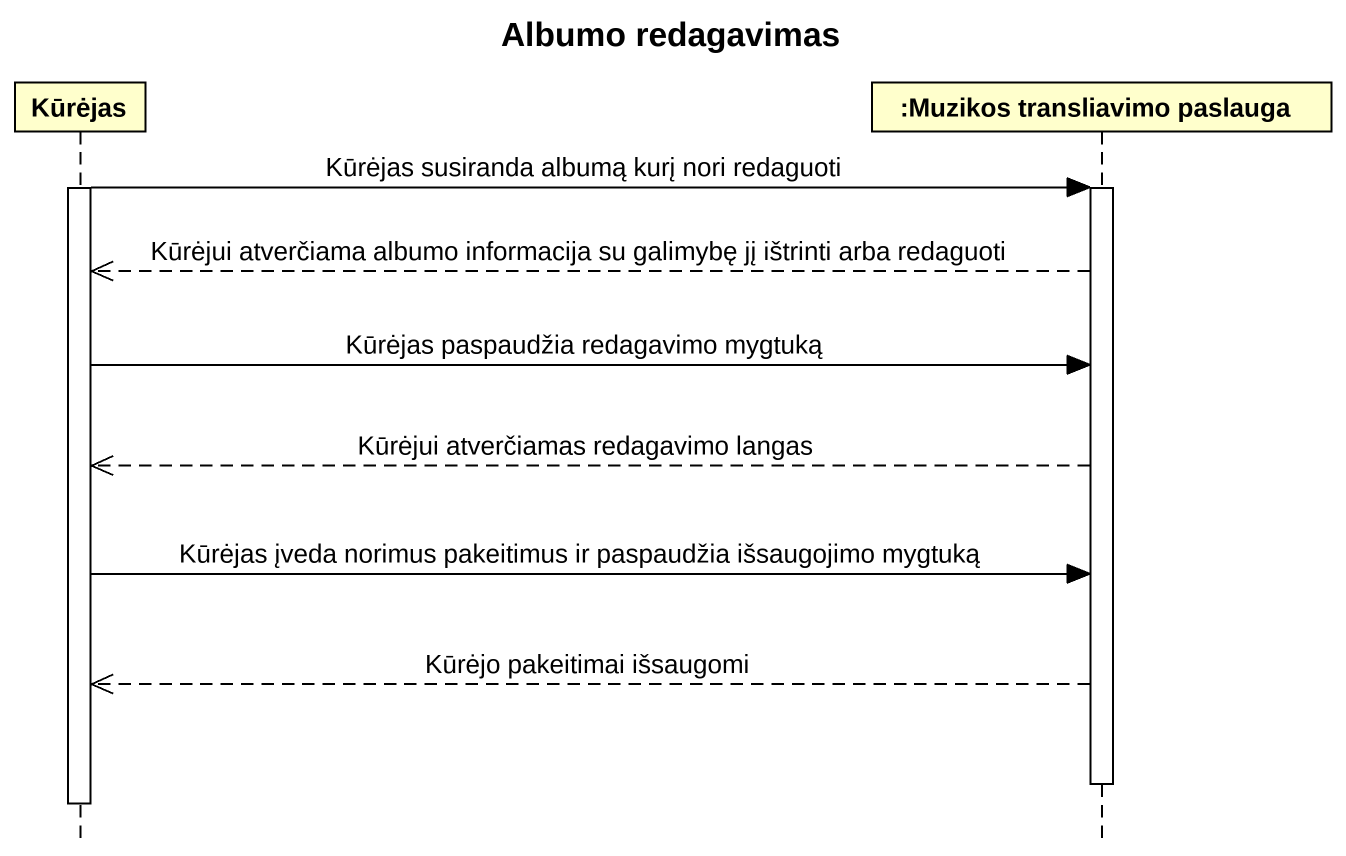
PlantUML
@startuml
title Albumo redagavimas
hide footbox
participant Kūrėjas
participant ":Muzikos transliavimo paslauga" as Muzikos_transliavimo

activate Kūrėjas
Kūrėjas -> Muzikos_transliavimo : Kūrėjas susiranda albumą kurį nori redaguoti
activate Muzikos_transliavimo
Muzikos_transliavimo -->> Kūrėjas : Kūrėjui atverčiama albumo informacija su galimybę jį ištrinti arba redaguoti
Kūrėjas -> Muzikos_transliavimo : Kūrėjas paspaudžia redagavimo mygtuką
Muzikos_transliavimo -->> Kūrėjas : Kūrėjui atverčiamas redagavimo langas
Kūrėjas -> Muzikos_transliavimo : Kūrėjas įveda norimus pakeitimus ir paspaudžia išsaugojimo mygtuką
Muzikos_transliavimo -->> Kūrėjas : Kūrėjo pakeitimai išsaugomi
deactivate Muzikos_transliavimo
deactivate Kūrėjas
@enduml
